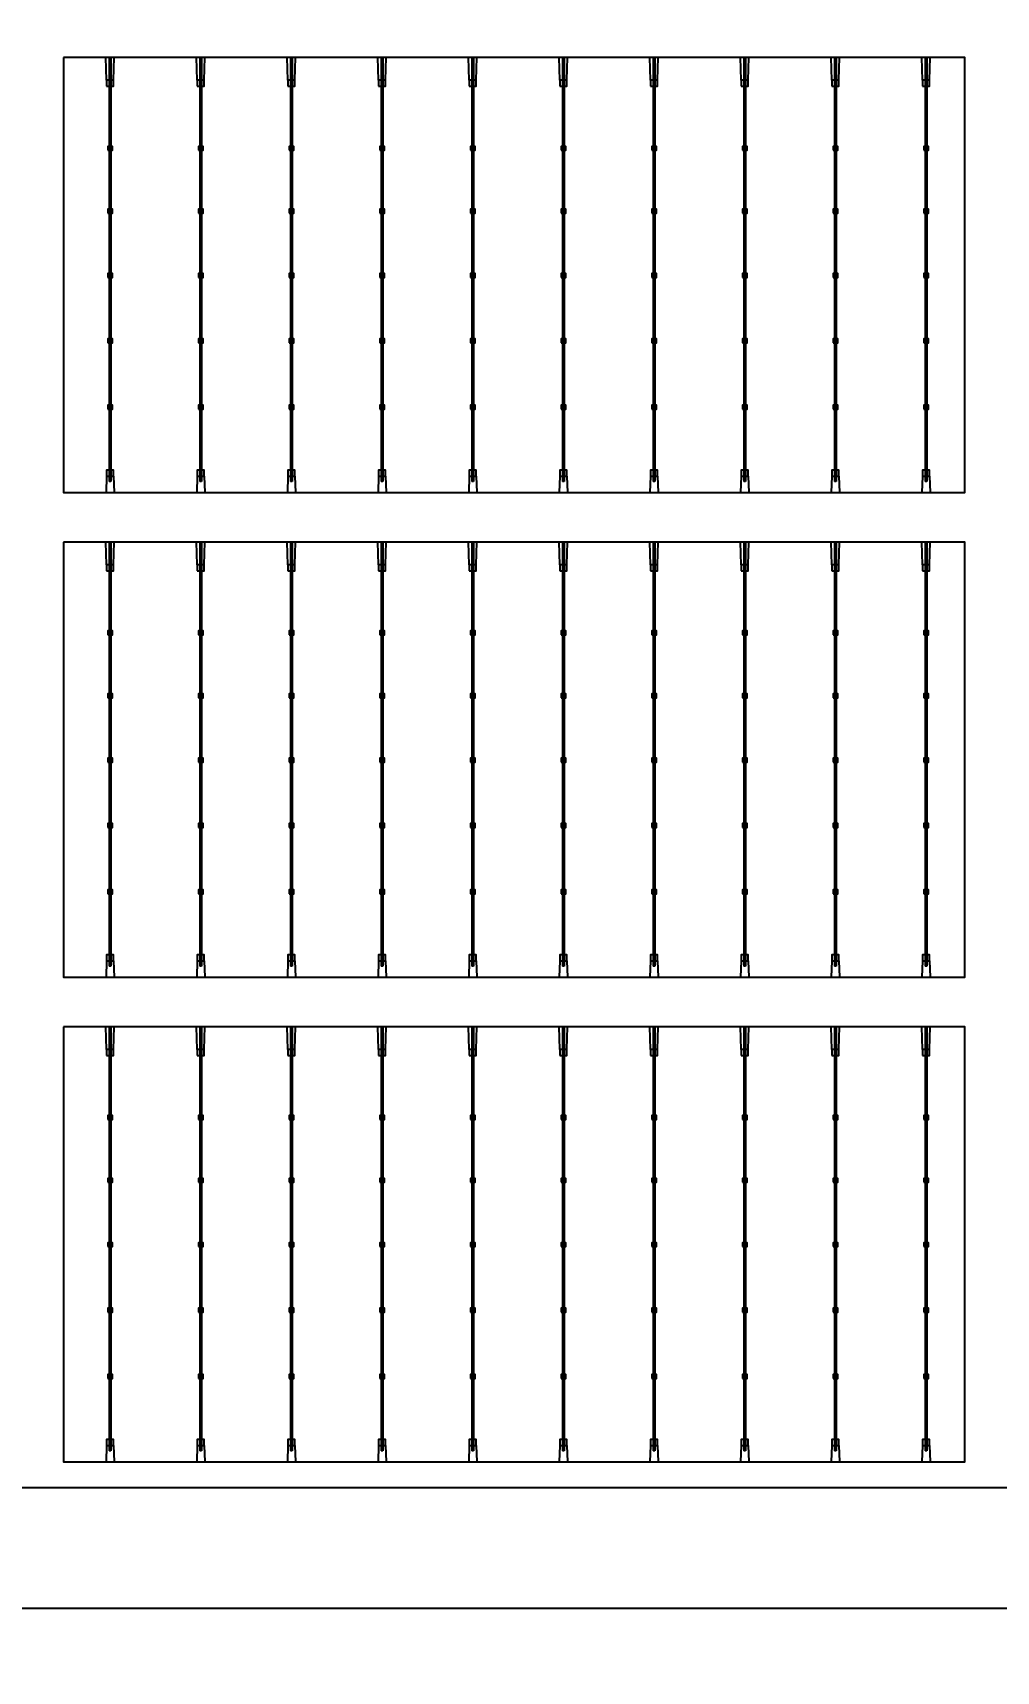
# Model space of a CAD drawing. Header units: millimetres. Extents: x 10297564 to 11610295, y -9287743 to -8409454.
# Drawn here: x 10428764 to 10431328, y -9107772 to -9103410 of the extents above; entities that cross this region are included whole.
import ezdxf

# ---------------------------------------------------------------- set-up
doc = ezdxf.new("R2010")
doc.units = ezdxf.units.MM
doc.header["$LTSCALE"] = 100
doc.layers.add('E1', color=1, linetype='Continuous')
doc.layers.add('Outline', color=5, linetype='Continuous', lineweight=25)
doc.styles.add('HL-S1', font='DotumChe.ttf')
doc.styles.add('MG', font='malgun.ttf')
doc.dimstyles.new('HL-100', dxfattribs={"dimscale": 100, "dimtxt": 3, "dimasz": 4, "dimexe": 2, "dimexo": 2, "dimgap": 1, "dimtad": 1, "dimdec": 0, "dimzin": 0, "dimlunit": 6, "dimtxsty": 'HL-S1', "dimblk": 'DOTSMALL', "dimcen": 4, "dimdle": 2, "dimclrd": 256, "dimclre": 256, "dimclrt": 4, "dimazin": 0, "dimtfac": 1, "dimtdec": 0, "dimtix": 1, "dimtmove": 2, "dimatfit": 3, "dimldrblk": 'DOTSMALL', "dimfxl": 1.5, "dimtolj": 1, "dimtzin": 0, "dimlwd": -1, "dimlwe": -1, "dimarcsym": 0})

# ---------------------------------------------------------------- blocks, each defined once
blk = doc.blocks.new('*D75')
at = {"layer": 'defpoints', "color": 0, "transparency": 16777216}
for p in [(10439230.2, -9073249.8), (10439230.2, -9073249.8), (10423426.7, -9107604.7)]:
    blk.add_point(p, dxfattribs=at)
at = {"layer": 'E1', "color": 1, "transparency": 16777216}
for p, q in [((10439593.6, -9073417), (10439593.6, -9073417)), ((10423593.8, -9107241.3), (10439063, -9073613.2)), ((10423790.1, -9107771.8), (10423790.1, -9107771.8))]:
    blk.add_line(p, q, dxfattribs=at)
for points in [[(10439002.4, -9073585.4), (10439123.6, -9073641.1), (10439230.2, -9073249.8)], [(10423533.3, -9107213.4), (10423654.4, -9107269.1), (10423426.7, -9107604.7)]]:
    blk.add_solid(points, dxfattribs=at)
at = {"layer": 'E1', "color": 7, "transparency": 16777216, "insert": (10430911.1, -9090235.3), "char_height": 500, "attachment_point": 5, "rotation": 65.2972, "style": 'MG'}
blk.add_mtext('\\A1;2711.1', dxfattribs=at)
blk = doc.blocks.new('_DotSmall')
at = {"color": 0, "linetype": 'ByBlock', "const_width": 0.5}
blk.add_lwpolyline([(-0.0625, 0, 1), (0.0625, 0, 1)], format="xyb", close=True, dxfattribs=at)

msp = doc.modelspace()

# ---------------------------------------------------------------- hatches: boundary and pattern name
at = {"true_color": 0x939598}
h = msp.add_hatch(color=252, dxfattribs=at)
h.dxf.hatch_style = 1
h.paths.add_polyline_path([(10428971.8, -9103475.9), (10428967.8, -9103475.9), (10428967.8, -9104604.4), (10428971.8, -9104604.4)])
h = msp.add_hatch(color=252, dxfattribs=at)
h.dxf.hatch_style = 1
h.paths.add_polyline_path([(10429213.1, -9103475.9), (10429209.1, -9103475.9), (10429209.1, -9104604.4), (10429213.1, -9104604.4)])
h = msp.add_hatch(color=252, dxfattribs=at)
h.dxf.hatch_style = 1
h.paths.add_polyline_path([(10429454.4, -9103475.9), (10429450.4, -9103475.9), (10429450.4, -9104604.4), (10429454.4, -9104604.4)])
h = msp.add_hatch(color=252, dxfattribs=at)
h.dxf.hatch_style = 1
h.paths.add_polyline_path([(10429695.7, -9103475.9), (10429691.7, -9103475.9), (10429691.7, -9104604.4), (10429695.7, -9104604.4)])
h = msp.add_hatch(color=252, dxfattribs=at)
h.dxf.hatch_style = 1
h.paths.add_polyline_path([(10429937.1, -9103475.9), (10429933, -9103475.9), (10429933, -9104604.4), (10429937.1, -9104604.4)])
h = msp.add_hatch(color=252, dxfattribs=at)
h.dxf.hatch_style = 1
h.paths.add_polyline_path([(10430178.4, -9103475.9), (10430174.3, -9103475.9), (10430174.3, -9104604.4), (10430178.4, -9104604.4)])
h = msp.add_hatch(color=252, dxfattribs=at)
h.dxf.hatch_style = 1
h.paths.add_polyline_path([(10430419.7, -9103475.9), (10430415.6, -9103475.9), (10430415.6, -9104604.4), (10430419.7, -9104604.4)])
h = msp.add_hatch(color=252, dxfattribs=at)
h.dxf.hatch_style = 1
h.paths.add_polyline_path([(10430661, -9103475.9), (10430656.9, -9103475.9), (10430656.9, -9104604.4), (10430661, -9104604.4)])
h = msp.add_hatch(color=252, dxfattribs=at)
h.dxf.hatch_style = 1
h.paths.add_polyline_path([(10430902.3, -9103475.9), (10430898.2, -9103475.9), (10430898.2, -9104604.4), (10430902.3, -9104604.4)])
h = msp.add_hatch(color=252, dxfattribs=at)
h.dxf.hatch_style = 1
h.paths.add_polyline_path([(10431143.6, -9103475.9), (10431139.5, -9103475.9), (10431139.5, -9104604.4), (10431143.6, -9104604.4)])
h = msp.add_hatch(color=252, dxfattribs=at)
h.dxf.hatch_style = 1
h.paths.add_polyline_path([(10428971.8, -9104766.1), (10428967.8, -9104766.1), (10428967.8, -9105894.6), (10428971.8, -9105894.6)])
h = msp.add_hatch(color=252, dxfattribs=at)
h.dxf.hatch_style = 1
h.paths.add_polyline_path([(10429213.1, -9104766.1), (10429209.1, -9104766.1), (10429209.1, -9105894.6), (10429213.1, -9105894.6)])
h = msp.add_hatch(color=252, dxfattribs=at)
h.dxf.hatch_style = 1
h.paths.add_polyline_path([(10429454.4, -9104766.1), (10429450.4, -9104766.1), (10429450.4, -9105894.6), (10429454.4, -9105894.6)])
h = msp.add_hatch(color=252, dxfattribs=at)
h.dxf.hatch_style = 1
h.paths.add_polyline_path([(10429695.7, -9104766.1), (10429691.7, -9104766.1), (10429691.7, -9105894.6), (10429695.7, -9105894.6)])
h = msp.add_hatch(color=252, dxfattribs=at)
h.dxf.hatch_style = 1
h.paths.add_polyline_path([(10429937.1, -9104766.1), (10429933, -9104766.1), (10429933, -9105894.6), (10429937.1, -9105894.6)])
h = msp.add_hatch(color=252, dxfattribs=at)
h.dxf.hatch_style = 1
h.paths.add_polyline_path([(10430178.4, -9104766.1), (10430174.3, -9104766.1), (10430174.3, -9105894.6), (10430178.4, -9105894.6)])
h = msp.add_hatch(color=252, dxfattribs=at)
h.dxf.hatch_style = 1
h.paths.add_polyline_path([(10430419.7, -9104766.1), (10430415.6, -9104766.1), (10430415.6, -9105894.6), (10430419.7, -9105894.6)])
h = msp.add_hatch(color=252, dxfattribs=at)
h.dxf.hatch_style = 1
h.paths.add_polyline_path([(10430661, -9104766.1), (10430656.9, -9104766.1), (10430656.9, -9105894.6), (10430661, -9105894.6)])
h = msp.add_hatch(color=252, dxfattribs=at)
h.dxf.hatch_style = 1
h.paths.add_polyline_path([(10430902.3, -9104766.1), (10430898.2, -9104766.1), (10430898.2, -9105894.6), (10430902.3, -9105894.6)])
h = msp.add_hatch(color=252, dxfattribs=at)
h.dxf.hatch_style = 1
h.paths.add_polyline_path([(10431143.6, -9104766.1), (10431139.5, -9104766.1), (10431139.5, -9105894.6), (10431143.6, -9105894.6)])
h = msp.add_hatch(color=252, dxfattribs=at)
h.dxf.hatch_style = 1
h.paths.add_polyline_path([(10428971.8, -9106056.4), (10428967.8, -9106056.4), (10428967.8, -9107184.9), (10428971.8, -9107184.9)])
h = msp.add_hatch(color=252, dxfattribs=at)
h.dxf.hatch_style = 1
h.paths.add_polyline_path([(10429213.1, -9106056.4), (10429209.1, -9106056.4), (10429209.1, -9107184.9), (10429213.1, -9107184.9)])
h = msp.add_hatch(color=252, dxfattribs=at)
h.dxf.hatch_style = 1
h.paths.add_polyline_path([(10429454.4, -9106056.4), (10429450.4, -9106056.4), (10429450.4, -9107184.9), (10429454.4, -9107184.9)])
h = msp.add_hatch(color=252, dxfattribs=at)
h.dxf.hatch_style = 1
h.paths.add_polyline_path([(10429695.7, -9106056.4), (10429691.7, -9106056.4), (10429691.7, -9107184.9), (10429695.7, -9107184.9)])
h = msp.add_hatch(color=252, dxfattribs=at)
h.dxf.hatch_style = 1
h.paths.add_polyline_path([(10429937.1, -9106056.4), (10429933, -9106056.4), (10429933, -9107184.9), (10429937.1, -9107184.9)])
h = msp.add_hatch(color=252, dxfattribs=at)
h.dxf.hatch_style = 1
h.paths.add_polyline_path([(10430178.4, -9106056.4), (10430174.3, -9106056.4), (10430174.3, -9107184.9), (10430178.4, -9107184.9)])
h = msp.add_hatch(color=252, dxfattribs=at)
h.dxf.hatch_style = 1
h.paths.add_polyline_path([(10430419.7, -9106056.4), (10430415.6, -9106056.4), (10430415.6, -9107184.9), (10430419.7, -9107184.9)])
h = msp.add_hatch(color=252, dxfattribs=at)
h.dxf.hatch_style = 1
h.paths.add_polyline_path([(10430661, -9106056.4), (10430656.9, -9106056.4), (10430656.9, -9107184.9), (10430661, -9107184.9)])
h = msp.add_hatch(color=252, dxfattribs=at)
h.dxf.hatch_style = 1
h.paths.add_polyline_path([(10430902.3, -9106056.4), (10430898.2, -9106056.4), (10430898.2, -9107184.9), (10430902.3, -9107184.9)])
h = msp.add_hatch(color=252, dxfattribs=at)
h.dxf.hatch_style = 1
h.paths.add_polyline_path([(10431143.6, -9106056.4), (10431139.5, -9106056.4), (10431139.5, -9107184.9), (10431143.6, -9107184.9)])

# ---------------------------------------------------------------- linework, layer by layer
for p, q in [((10428960.7, -9103536.2), (10428958.8, -9103475.9)), ((10428967.8, -9103475.9), (10428967.8, -9104604.4)), ((10428971.8, -9103475.9), (10428971.8, -9104604.4)), ((10428978.9, -9103536.2), (10428980.8, -9103475.9)), ((10429202, -9103536.2), (10429200.1, -9103475.9)), ((10429209.1, -9103475.9), (10429209.1, -9104604.4)), ((10429213.1, -9103475.9), (10429213.1, -9104604.4)), ((10429220.2, -9103536.2), (10429222.1, -9103475.9)), ((10429443.4, -9103536.2), (10429441.4, -9103475.9)), ((10429450.4, -9103475.9), (10429450.4, -9104604.4)), ((10429454.4, -9103475.9), (10429454.4, -9104604.4)), ((10429461.5, -9103536.2), (10429463.5, -9103475.9)), ((10429684.7, -9103536.2), (10429682.7, -9103475.9)), ((10429691.7, -9103475.9), (10429691.7, -9104604.4)), ((10429695.7, -9103475.9), (10429695.7, -9104604.4)), ((10429702.8, -9103536.2), (10429704.8, -9103475.9)), ((10429926, -9103536.2), (10429924, -9103475.9)), ((10429933, -9103475.9), (10429933, -9104604.4)), ((10429937.1, -9103475.9), (10429937.1, -9104604.4)), ((10429944.1, -9103536.2), (10429946.1, -9103475.9)), ((10430167.3, -9103536.2), (10430165.3, -9103475.9)), ((10430174.3, -9103475.9), (10430174.3, -9104604.4)), ((10430178.4, -9103475.9), (10430178.4, -9104604.4)), ((10430185.4, -9103536.2), (10430187.4, -9103475.9)), ((10430408.6, -9103536.2), (10430406.6, -9103475.9)), ((10430415.6, -9103475.9), (10430415.6, -9104604.4)), ((10430419.7, -9103475.9), (10430419.7, -9104604.4)), ((10430426.7, -9103536.2), (10430428.7, -9103475.9)), ((10430649.9, -9103536.2), (10430647.9, -9103475.9)), ((10430656.9, -9103475.9), (10430656.9, -9104604.4)), ((10430661, -9103475.9), (10430661, -9104604.4)), ((10430668, -9103536.2), (10430670, -9103475.9)), ((10430891.2, -9103536.2), (10430889.2, -9103475.9)), ((10430898.2, -9103475.9), (10430898.2, -9104604.4)), ((10430902.3, -9103475.9), (10430902.3, -9104604.4)), ((10430909.3, -9103536.2), (10430911.3, -9103475.9)), ((10431132.5, -9103536.2), (10431130.5, -9103475.9)), ((10431139.5, -9103475.9), (10431139.5, -9104604.4)), ((10431143.6, -9103475.9), (10431143.6, -9104604.4)), ((10431150.6, -9103536.2), (10431152.6, -9103475.9)), ((10428969.4, -9103536.9), (10428969.4, -9103879.2)), ((10428970.2, -9103536.9), (10428970.2, -9103879.2)), ((10429210.7, -9103536.9), (10429210.7, -9103879.2)), ((10429211.5, -9103536.9), (10429211.5, -9103879.2)), ((10429452, -9103536.9), (10429452, -9104050.5)), ((10429452.8, -9103536.9), (10429452.8, -9104050.5)), ((10429693.3, -9103536.9), (10429693.3, -9104050.5)), ((10429694.1, -9103536.9), (10429694.1, -9104050.5)), ((10429934.6, -9103536.9), (10429934.6, -9104050.5)), ((10429935.5, -9103536.9), (10429935.5, -9104050.5)), ((10430175.9, -9103536.9), (10430175.9, -9104050.5)), ((10430176.8, -9103536.9), (10430176.8, -9104050.5)), ((10430417.2, -9103536.9), (10430417.2, -9104050.5)), ((10430418.1, -9103536.9), (10430418.1, -9104050.5)), ((10430658.5, -9103536.9), (10430658.5, -9104050.5)), ((10430659.4, -9103536.9), (10430659.4, -9104050.5)), ((10430899.8, -9103536.9), (10430899.8, -9104050.5)), ((10430900.7, -9103536.9), (10430900.7, -9104050.5)), ((10431141.1, -9103536.9), (10431141.1, -9104050.5)), ((10431142, -9103536.9), (10431142, -9104050.5)), ((10428969.4, -9103889.7), (10428969.4, -9104050.5)), ((10428970.2, -9103889.7), (10428970.2, -9104050.5)), ((10429210.7, -9103889.7), (10429210.7, -9104050.5)), ((10429211.5, -9103889.7), (10429211.5, -9104050.5)), ((10428969.4, -9104060.9), (10428969.4, -9104224.6)), ((10428970.2, -9104060.9), (10428970.2, -9104224.6)), ((10429210.7, -9104060.9), (10429210.7, -9104401.4)), ((10429211.5, -9104060.9), (10429211.5, -9104401.4)), ((10429452, -9104060.9), (10429452, -9104401.4)), ((10429452.8, -9104060.9), (10429452.8, -9104401.4)), ((10429693.3, -9104060.9), (10429693.3, -9104401.4)), ((10429694.1, -9104060.9), (10429694.1, -9104401.4)), ((10429934.6, -9104060.9), (10429934.6, -9104401.4)), ((10429935.5, -9104060.9), (10429935.5, -9104401.4)), ((10430175.9, -9104060.9), (10430175.9, -9104401.4)), ((10430176.8, -9104060.9), (10430176.8, -9104401.4)), ((10430417.2, -9104060.9), (10430417.2, -9104401.4)), ((10430418.1, -9104060.9), (10430418.1, -9104401.4)), ((10430658.5, -9104060.9), (10430658.5, -9104401.4)), ((10430659.4, -9104060.9), (10430659.4, -9104401.4)), ((10430899.8, -9104060.9), (10430899.8, -9104401.4)), ((10430900.7, -9104060.9), (10430900.7, -9104401.4)), ((10431141.1, -9104060.9), (10431141.1, -9104401.4)), ((10431142, -9104060.9), (10431142, -9104401.4)), ((10428969.4, -9104235), (10428969.4, -9104401.4)), ((10428970.2, -9104235), (10428970.2, -9104401.4)), ((10428969.4, -9104411.9), (10428969.4, -9104574.4)), ((10428970.2, -9104411.9), (10428970.2, -9104574.4)), ((10429210.7, -9104411.9), (10429210.7, -9104574.4)), ((10429211.5, -9104411.9), (10429211.5, -9104574.4)), ((10429452, -9104411.9), (10429452, -9104574.4)), ((10429452.8, -9104411.9), (10429452.8, -9104574.4)), ((10429693.3, -9104411.9), (10429693.3, -9104574.4)), ((10429694.1, -9104411.9), (10429694.1, -9104574.4)), ((10429934.6, -9104411.9), (10429934.6, -9104574.4)), ((10429935.5, -9104411.9), (10429935.5, -9104574.4)), ((10430175.9, -9104411.9), (10430175.9, -9104574.4)), ((10430176.8, -9104411.9), (10430176.8, -9104574.4)), ((10430417.2, -9104411.9), (10430417.2, -9104574.4)), ((10430418.1, -9104411.9), (10430418.1, -9104574.4)), ((10430658.5, -9104411.9), (10430658.5, -9104574.4)), ((10430659.4, -9104411.9), (10430659.4, -9104574.4)), ((10430899.8, -9104411.9), (10430899.8, -9104574.4)), ((10430900.7, -9104411.9), (10430900.7, -9104574.4)), ((10431141.1, -9104411.9), (10431141.1, -9104574.4)), ((10431142, -9104411.9), (10431142, -9104574.4)), ((10428960.7, -9104590.4), (10428959.1, -9104633.6)), ((10428978.9, -9104590.4), (10428980.6, -9104633.6)), ((10429202, -9104590.4), (10429200.4, -9104633.6)), ((10429220.2, -9104590.4), (10429221.9, -9104633.6)), ((10429443.4, -9104590.4), (10429441.7, -9104633.6)), ((10429461.5, -9104590.4), (10429463.2, -9104633.6)), ((10429684.7, -9104590.4), (10429683, -9104633.6)), ((10429702.8, -9104590.4), (10429704.5, -9104633.6)), ((10429926, -9104590.4), (10429924.3, -9104633.6)), ((10429944.1, -9104590.4), (10429945.8, -9104633.6)), ((10430167.3, -9104590.4), (10430165.6, -9104633.6)), ((10430185.4, -9104590.4), (10430187.1, -9104633.6)), ((10430408.6, -9104590.4), (10430406.9, -9104633.6)), ((10430426.7, -9104590.4), (10430428.4, -9104633.6)), ((10430649.9, -9104590.4), (10430648.2, -9104633.6)), ((10430668, -9104590.4), (10430669.7, -9104633.6)), ((10430891.2, -9104590.4), (10430889.5, -9104633.6)), ((10430909.3, -9104590.4), (10430911, -9104633.6)), ((10431132.5, -9104590.4), (10431130.8, -9104633.6)), ((10431150.6, -9104590.4), (10431152.3, -9104633.6)), ((10428971.8, -9104604.4), (10428967.8, -9104604.4)), ((10429213.1, -9104604.4), (10429209.1, -9104604.4)), ((10429454.4, -9104604.4), (10429450.4, -9104604.4)), ((10429695.7, -9104604.4), (10429691.7, -9104604.4)), ((10429937.1, -9104604.4), (10429933, -9104604.4)), ((10430178.4, -9104604.4), (10430174.3, -9104604.4)), ((10430419.7, -9104604.4), (10430415.6, -9104604.4)), ((10430661, -9104604.4), (10430656.9, -9104604.4)), ((10430902.3, -9104604.4), (10430898.2, -9104604.4)), ((10431143.6, -9104604.4), (10431139.5, -9104604.4)), ((10428960.7, -9104826.4), (10428958.8, -9104766.1)), ((10428967.8, -9104766.1), (10428967.8, -9105894.6)), ((10428971.8, -9104766.1), (10428971.8, -9105894.6)), ((10428978.9, -9104826.4), (10428980.8, -9104766.1)), ((10429202, -9104826.4), (10429200.1, -9104766.1)), ((10429209.1, -9104766.1), (10429209.1, -9105894.6)), ((10429213.1, -9104766.1), (10429213.1, -9105894.6)), ((10429220.2, -9104826.4), (10429222.1, -9104766.1)), ((10429443.4, -9104826.4), (10429441.4, -9104766.1)), ((10429450.4, -9104766.1), (10429450.4, -9105894.6)), ((10429454.4, -9104766.1), (10429454.4, -9105894.6)), ((10429461.5, -9104826.4), (10429463.5, -9104766.1)), ((10429684.7, -9104826.4), (10429682.7, -9104766.1)), ((10429691.7, -9104766.1), (10429691.7, -9105894.6)), ((10429695.7, -9104766.1), (10429695.7, -9105894.6)), ((10429702.8, -9104826.4), (10429704.8, -9104766.1)), ((10429926, -9104826.4), (10429924, -9104766.1)), ((10429933, -9104766.1), (10429933, -9105894.6)), ((10429937.1, -9104766.1), (10429937.1, -9105894.6)), ((10429944.1, -9104826.4), (10429946.1, -9104766.1)), ((10430167.3, -9104826.4), (10430165.3, -9104766.1)), ((10430174.3, -9104766.1), (10430174.3, -9105894.6)), ((10430178.4, -9104766.1), (10430178.4, -9105894.6)), ((10430185.4, -9104826.4), (10430187.4, -9104766.1)), ((10430408.6, -9104826.4), (10430406.6, -9104766.1)), ((10430415.6, -9104766.1), (10430415.6, -9105894.6)), ((10430419.7, -9104766.1), (10430419.7, -9105894.6)), ((10430426.7, -9104826.4), (10430428.7, -9104766.1)), ((10430649.9, -9104826.4), (10430647.9, -9104766.1)), ((10430656.9, -9104766.1), (10430656.9, -9105894.6)), ((10430661, -9104766.1), (10430661, -9105894.6)), ((10430668, -9104826.4), (10430670, -9104766.1)), ((10430891.2, -9104826.4), (10430889.2, -9104766.1)), ((10430898.2, -9104766.1), (10430898.2, -9105894.6)), ((10430902.3, -9104766.1), (10430902.3, -9105894.6)), ((10430909.3, -9104826.4), (10430911.3, -9104766.1)), ((10431132.5, -9104826.4), (10431130.5, -9104766.1)), ((10431139.5, -9104766.1), (10431139.5, -9105894.6)), ((10431143.6, -9104766.1), (10431143.6, -9105894.6)), ((10431150.6, -9104826.4), (10431152.6, -9104766.1)), ((10428969.4, -9104827.1), (10428969.4, -9105169.4)), ((10428970.2, -9104827.1), (10428970.2, -9105169.4)), ((10429210.7, -9104827.1), (10429210.7, -9105169.4)), ((10429211.5, -9104827.1), (10429211.5, -9105169.4)), ((10429452, -9104827.1), (10429452, -9105340.7)), ((10429452.8, -9104827.1), (10429452.8, -9105340.7)), ((10429693.3, -9104827.1), (10429693.3, -9105340.7)), ((10429694.1, -9104827.1), (10429694.1, -9105340.7)), ((10429934.6, -9104827.1), (10429934.6, -9105340.7)), ((10429935.5, -9104827.1), (10429935.5, -9105340.7)), ((10430175.9, -9104827.1), (10430175.9, -9105340.7)), ((10430176.8, -9104827.1), (10430176.8, -9105340.7)), ((10430417.2, -9104827.1), (10430417.2, -9105340.7)), ((10430418.1, -9104827.1), (10430418.1, -9105340.7)), ((10430658.5, -9104827.1), (10430658.5, -9105340.7)), ((10430659.4, -9104827.1), (10430659.4, -9105340.7)), ((10430899.8, -9104827.1), (10430899.8, -9105340.7)), ((10430900.7, -9104827.1), (10430900.7, -9105340.7)), ((10431141.1, -9104827.1), (10431141.1, -9105340.7)), ((10431142, -9104827.1), (10431142, -9105340.7)), ((10428969.4, -9105179.9), (10428969.4, -9105340.7)), ((10428970.2, -9105179.9), (10428970.2, -9105340.7)), ((10429210.7, -9105179.9), (10429210.7, -9105340.7)), ((10429211.5, -9105179.9), (10429211.5, -9105340.7)), ((10428969.4, -9105351.2), (10428969.4, -9105514.8)), ((10428970.2, -9105351.2), (10428970.2, -9105514.8)), ((10429210.7, -9105351.2), (10429210.7, -9105691.6)), ((10429211.5, -9105351.2), (10429211.5, -9105691.6)), ((10429452, -9105351.2), (10429452, -9105691.6)), ((10429452.8, -9105351.2), (10429452.8, -9105691.6)), ((10429693.3, -9105351.2), (10429693.3, -9105691.6)), ((10429694.1, -9105351.2), (10429694.1, -9105691.6)), ((10429934.6, -9105351.2), (10429934.6, -9105691.6)), ((10429935.5, -9105351.2), (10429935.5, -9105691.6)), ((10430175.9, -9105351.2), (10430175.9, -9105691.6)), ((10430176.8, -9105351.2), (10430176.8, -9105691.6)), ((10430417.2, -9105351.2), (10430417.2, -9105691.6)), ((10430418.1, -9105351.2), (10430418.1, -9105691.6)), ((10430658.5, -9105351.2), (10430658.5, -9105691.6)), ((10430659.4, -9105351.2), (10430659.4, -9105691.6)), ((10430899.8, -9105351.2), (10430899.8, -9105691.6)), ((10430900.7, -9105351.2), (10430900.7, -9105691.6)), ((10431141.1, -9105351.2), (10431141.1, -9105691.6)), ((10431142, -9105351.2), (10431142, -9105691.6)), ((10428969.4, -9105525.2), (10428969.4, -9105691.6)), ((10428970.2, -9105525.2), (10428970.2, -9105691.6)), ((10428969.4, -9105702.1), (10428969.4, -9105864.6)), ((10428970.2, -9105702.1), (10428970.2, -9105864.6)), ((10429210.7, -9105702.1), (10429210.7, -9105864.6)), ((10429211.5, -9105702.1), (10429211.5, -9105864.6)), ((10429452, -9105702.1), (10429452, -9105864.6)), ((10429452.8, -9105702.1), (10429452.8, -9105864.6)), ((10429693.3, -9105702.1), (10429693.3, -9105864.6)), ((10429694.1, -9105702.1), (10429694.1, -9105864.6)), ((10429934.6, -9105702.1), (10429934.6, -9105864.6)), ((10429935.5, -9105702.1), (10429935.5, -9105864.6)), ((10430175.9, -9105702.1), (10430175.9, -9105864.6)), ((10430176.8, -9105702.1), (10430176.8, -9105864.6)), ((10430417.2, -9105702.1), (10430417.2, -9105864.6)), ((10430418.1, -9105702.1), (10430418.1, -9105864.6)), ((10430658.5, -9105702.1), (10430658.5, -9105864.6)), ((10430659.4, -9105702.1), (10430659.4, -9105864.6)), ((10430899.8, -9105702.1), (10430899.8, -9105864.6)), ((10430900.7, -9105702.1), (10430900.7, -9105864.6)), ((10431141.1, -9105702.1), (10431141.1, -9105864.6)), ((10431142, -9105702.1), (10431142, -9105864.6)), ((10428960.7, -9105880.6), (10428959.1, -9105923.8)), ((10428971.8, -9105894.6), (10428967.8, -9105894.6)), ((10428978.9, -9105880.6), (10428980.6, -9105923.8)), ((10429202, -9105880.6), (10429200.4, -9105923.8)), ((10429213.1, -9105894.6), (10429209.1, -9105894.6)), ((10429220.2, -9105880.6), (10429221.9, -9105923.8)), ((10429443.4, -9105880.6), (10429441.7, -9105923.8)), ((10429454.4, -9105894.6), (10429450.4, -9105894.6)), ((10429461.5, -9105880.6), (10429463.2, -9105923.8)), ((10429684.7, -9105880.6), (10429683, -9105923.8)), ((10429695.7, -9105894.6), (10429691.7, -9105894.6)), ((10429702.8, -9105880.6), (10429704.5, -9105923.8)), ((10429926, -9105880.6), (10429924.3, -9105923.8)), ((10429937.1, -9105894.6), (10429933, -9105894.6)), ((10429944.1, -9105880.6), (10429945.8, -9105923.8)), ((10430167.3, -9105880.6), (10430165.6, -9105923.8)), ((10430178.4, -9105894.6), (10430174.3, -9105894.6)), ((10430185.4, -9105880.6), (10430187.1, -9105923.8)), ((10430408.6, -9105880.6), (10430406.9, -9105923.8)), ((10430419.7, -9105894.6), (10430415.6, -9105894.6)), ((10430426.7, -9105880.6), (10430428.4, -9105923.8)), ((10430649.9, -9105880.6), (10430648.2, -9105923.8)), ((10430661, -9105894.6), (10430656.9, -9105894.6)), ((10430668, -9105880.6), (10430669.7, -9105923.8)), ((10430891.2, -9105880.6), (10430889.5, -9105923.8)), ((10430902.3, -9105894.6), (10430898.2, -9105894.6)), ((10430909.3, -9105880.6), (10430911, -9105923.8)), ((10431132.5, -9105880.6), (10431130.8, -9105923.8)), ((10431143.6, -9105894.6), (10431139.5, -9105894.6)), ((10431150.6, -9105880.6), (10431152.3, -9105923.8)), ((10428960.7, -9106116.7), (10428958.8, -9106056.4)), ((10428967.8, -9106056.4), (10428967.8, -9107184.9)), ((10428971.8, -9106056.4), (10428971.8, -9107184.9)), ((10428978.9, -9106116.7), (10428980.8, -9106056.4)), ((10429202, -9106116.7), (10429200.1, -9106056.4)), ((10429209.1, -9106056.4), (10429209.1, -9107184.9)), ((10429213.1, -9106056.4), (10429213.1, -9107184.9)), ((10429220.2, -9106116.7), (10429222.1, -9106056.4)), ((10429443.4, -9106116.7), (10429441.4, -9106056.4)), ((10429450.4, -9106056.4), (10429450.4, -9107184.9)), ((10429454.4, -9106056.4), (10429454.4, -9107184.9)), ((10429461.5, -9106116.7), (10429463.5, -9106056.4)), ((10429684.7, -9106116.7), (10429682.7, -9106056.4)), ((10429691.7, -9106056.4), (10429691.7, -9107184.9)), ((10429695.7, -9106056.4), (10429695.7, -9107184.9)), ((10429702.8, -9106116.7), (10429704.8, -9106056.4)), ((10429926, -9106116.7), (10429924, -9106056.4)), ((10429933, -9106056.4), (10429933, -9107184.9)), ((10429937.1, -9106056.4), (10429937.1, -9107184.9)), ((10429944.1, -9106116.7), (10429946.1, -9106056.4)), ((10430167.3, -9106116.7), (10430165.3, -9106056.4)), ((10430174.3, -9106056.4), (10430174.3, -9107184.9)), ((10430178.4, -9106056.4), (10430178.4, -9107184.9)), ((10430185.4, -9106116.7), (10430187.4, -9106056.4)), ((10430408.6, -9106116.7), (10430406.6, -9106056.4)), ((10430415.6, -9106056.4), (10430415.6, -9107184.9)), ((10430419.7, -9106056.4), (10430419.7, -9107184.9)), ((10430426.7, -9106116.7), (10430428.7, -9106056.4)), ((10430649.9, -9106116.7), (10430647.9, -9106056.4)), ((10430656.9, -9106056.4), (10430656.9, -9107184.9)), ((10430661, -9106056.4), (10430661, -9107184.9)), ((10430668, -9106116.7), (10430670, -9106056.4)), ((10430891.2, -9106116.7), (10430889.2, -9106056.4)), ((10430898.2, -9106056.4), (10430898.2, -9107184.9)), ((10430902.3, -9106056.4), (10430902.3, -9107184.9)), ((10430909.3, -9106116.7), (10430911.3, -9106056.4)), ((10431132.5, -9106116.7), (10431130.5, -9106056.4)), ((10431139.5, -9106056.4), (10431139.5, -9107184.9)), ((10431143.6, -9106056.4), (10431143.6, -9107184.9)), ((10431150.6, -9106116.7), (10431152.6, -9106056.4)), ((10428969.4, -9106117.4), (10428969.4, -9106459.7)), ((10428970.2, -9106117.4), (10428970.2, -9106459.7)), ((10429210.7, -9106117.4), (10429210.7, -9106459.7)), ((10429211.5, -9106117.4), (10429211.5, -9106459.7)), ((10429452, -9106117.4), (10429452, -9106631)), ((10429452.8, -9106117.4), (10429452.8, -9106631)), ((10429693.3, -9106117.4), (10429693.3, -9106631)), ((10429694.1, -9106117.4), (10429694.1, -9106631)), ((10429934.6, -9106117.4), (10429934.6, -9106631)), ((10429935.5, -9106117.4), (10429935.5, -9106631)), ((10430175.9, -9106117.4), (10430175.9, -9106631)), ((10430176.8, -9106117.4), (10430176.8, -9106631)), ((10430417.2, -9106117.4), (10430417.2, -9106631)), ((10430418.1, -9106117.4), (10430418.1, -9106631)), ((10430658.5, -9106117.4), (10430658.5, -9106631)), ((10430659.4, -9106117.4), (10430659.4, -9106631)), ((10430899.8, -9106117.4), (10430899.8, -9106631)), ((10430900.7, -9106117.4), (10430900.7, -9106631)), ((10431141.1, -9106117.4), (10431141.1, -9106631)), ((10431142, -9106117.4), (10431142, -9106631)), ((10428969.4, -9106470.1), (10428969.4, -9106631)), ((10428970.2, -9106470.1), (10428970.2, -9106631)), ((10429210.7, -9106470.1), (10429210.7, -9106631)), ((10429211.5, -9106470.1), (10429211.5, -9106631)), ((10428969.4, -9106641.4), (10428969.4, -9106805)), ((10428970.2, -9106641.4), (10428970.2, -9106805)), ((10429210.7, -9106641.4), (10429210.7, -9106981.9)), ((10429211.5, -9106641.4), (10429211.5, -9106981.9)), ((10429452, -9106641.4), (10429452, -9106981.9)), ((10429452.8, -9106641.4), (10429452.8, -9106981.9)), ((10429693.3, -9106641.4), (10429693.3, -9106981.9)), ((10429694.1, -9106641.4), (10429694.1, -9106981.9)), ((10429934.6, -9106641.4), (10429934.6, -9106981.9)), ((10429935.5, -9106641.4), (10429935.5, -9106981.9)), ((10430175.9, -9106641.4), (10430175.9, -9106981.9)), ((10430176.8, -9106641.4), (10430176.8, -9106981.9)), ((10430417.2, -9106641.4), (10430417.2, -9106981.9)), ((10430418.1, -9106641.4), (10430418.1, -9106981.9)), ((10430658.5, -9106641.4), (10430658.5, -9106981.9)), ((10430659.4, -9106641.4), (10430659.4, -9106981.9)), ((10430899.8, -9106641.4), (10430899.8, -9106981.9)), ((10430900.7, -9106641.4), (10430900.7, -9106981.9)), ((10431141.1, -9106641.4), (10431141.1, -9106981.9)), ((10431142, -9106641.4), (10431142, -9106981.9)), ((10428969.4, -9106815.5), (10428969.4, -9106981.9)), ((10428970.2, -9106815.5), (10428970.2, -9106981.9)), ((10428969.4, -9106992.4), (10428969.4, -9107154.9)), ((10428970.2, -9106992.4), (10428970.2, -9107154.9)), ((10429210.7, -9106992.4), (10429210.7, -9107154.9)), ((10429211.5, -9106992.4), (10429211.5, -9107154.9)), ((10429452, -9106992.4), (10429452, -9107154.9)), ((10429452.8, -9106992.4), (10429452.8, -9107154.9)), ((10429693.3, -9106992.4), (10429693.3, -9107154.9)), ((10429694.1, -9106992.4), (10429694.1, -9107154.9)), ((10429934.6, -9106992.4), (10429934.6, -9107154.9)), ((10429935.5, -9106992.4), (10429935.5, -9107154.9)), ((10430175.9, -9106992.4), (10430175.9, -9107154.9)), ((10430176.8, -9106992.4), (10430176.8, -9107154.9)), ((10430417.2, -9106992.4), (10430417.2, -9107154.9)), ((10430418.1, -9106992.4), (10430418.1, -9107154.9)), ((10430658.5, -9106992.4), (10430658.5, -9107154.9)), ((10430659.4, -9106992.4), (10430659.4, -9107154.9)), ((10430899.8, -9106992.4), (10430899.8, -9107154.9)), ((10430900.7, -9106992.4), (10430900.7, -9107154.9)), ((10431141.1, -9106992.4), (10431141.1, -9107154.9)), ((10431142, -9106992.4), (10431142, -9107154.9)), ((10428960.7, -9107170.9), (10428959.1, -9107214.1)), ((10428971.8, -9107184.9), (10428967.8, -9107184.9)), ((10428978.9, -9107170.9), (10428980.6, -9107214.1)), ((10429202, -9107170.9), (10429200.4, -9107214.1)), ((10429213.1, -9107184.9), (10429209.1, -9107184.9)), ((10429220.2, -9107170.9), (10429221.9, -9107214.1)), ((10429443.4, -9107170.9), (10429441.7, -9107214.1)), ((10429454.4, -9107184.9), (10429450.4, -9107184.9)), ((10429461.5, -9107170.9), (10429463.2, -9107214.1)), ((10429684.7, -9107170.9), (10429683, -9107214.1)), ((10429695.7, -9107184.9), (10429691.7, -9107184.9)), ((10429702.8, -9107170.9), (10429704.5, -9107214.1)), ((10429926, -9107170.9), (10429924.3, -9107214.1)), ((10429937.1, -9107184.9), (10429933, -9107184.9)), ((10429944.1, -9107170.9), (10429945.8, -9107214.1)), ((10430167.3, -9107170.9), (10430165.6, -9107214.1)), ((10430178.4, -9107184.9), (10430174.3, -9107184.9)), ((10430185.4, -9107170.9), (10430187.1, -9107214.1)), ((10430408.6, -9107170.9), (10430406.9, -9107214.1)), ((10430419.7, -9107184.9), (10430415.6, -9107184.9)), ((10430426.7, -9107170.9), (10430428.4, -9107214.1)), ((10430649.9, -9107170.9), (10430648.2, -9107214.1)), ((10430661, -9107184.9), (10430656.9, -9107184.9)), ((10430668, -9107170.9), (10430669.7, -9107214.1)), ((10430891.2, -9107170.9), (10430889.5, -9107214.1)), ((10430902.3, -9107184.9), (10430898.2, -9107184.9)), ((10430909.3, -9107170.9), (10430911, -9107214.1)), ((10431132.5, -9107170.9), (10431130.8, -9107214.1)), ((10431143.6, -9107184.9), (10431139.5, -9107184.9)), ((10431150.6, -9107170.9), (10431152.3, -9107214.1)), ((10423705.6, -9107282.5), (10438951.2, -9107282.5)), ((10439230.2, -9107604.7), (10423426.7, -9107604.7))]:
    msp.add_line(p, q)
at = {"color": 4}
for points in [[(10428960.7, -9103552.2), (10428978.9, -9103552.2), (10428978.9, -9103536.2), (10428960.7, -9103536.2)], [(10429202, -9103552.2), (10429220.2, -9103552.2), (10429220.2, -9103536.2), (10429202, -9103536.2)], [(10429443.4, -9103552.2), (10429461.5, -9103552.2), (10429461.5, -9103536.2), (10429443.4, -9103536.2)], [(10429684.7, -9103552.2), (10429702.8, -9103552.2), (10429702.8, -9103536.2), (10429684.7, -9103536.2)], [(10429926, -9103552.2), (10429944.1, -9103552.2), (10429944.1, -9103536.2), (10429926, -9103536.2)], [(10430167.3, -9103552.2), (10430185.4, -9103552.2), (10430185.4, -9103536.2), (10430167.3, -9103536.2)], [(10430408.6, -9103552.2), (10430426.7, -9103552.2), (10430426.7, -9103536.2), (10430408.6, -9103536.2)], [(10430649.9, -9103552.2), (10430668, -9103552.2), (10430668, -9103536.2), (10430649.9, -9103536.2)], [(10430891.2, -9103552.2), (10430909.3, -9103552.2), (10430909.3, -9103536.2), (10430891.2, -9103536.2)], [(10431132.5, -9103552.2), (10431150.6, -9103552.2), (10431150.6, -9103536.2), (10431132.5, -9103536.2)], [(10428963.9, -9103722.6), (10428976.4, -9103722.6), (10428976.4, -9103712.1), (10428963.9, -9103712.1)], [(10429205.2, -9103722.6), (10429217.7, -9103722.6), (10429217.7, -9103712.1), (10429205.2, -9103712.1)], [(10429446.5, -9103722.6), (10429459, -9103722.6), (10429459, -9103712.1), (10429446.5, -9103712.1)], [(10429687.8, -9103722.6), (10429700.4, -9103722.6), (10429700.4, -9103712.1), (10429687.8, -9103712.1)], [(10429929.1, -9103722.6), (10429941.7, -9103722.6), (10429941.7, -9103712.1), (10429929.1, -9103712.1)], [(10430170.4, -9103722.6), (10430183, -9103722.6), (10430183, -9103712.1), (10430170.4, -9103712.1)], [(10430411.7, -9103722.6), (10430424.3, -9103722.6), (10430424.3, -9103712.1), (10430411.7, -9103712.1)], [(10430653, -9103722.6), (10430665.6, -9103722.6), (10430665.6, -9103712.1), (10430653, -9103712.1)], [(10430894.3, -9103722.6), (10430906.9, -9103722.6), (10430906.9, -9103712.1), (10430894.3, -9103712.1)], [(10431135.6, -9103722.6), (10431148.2, -9103722.6), (10431148.2, -9103712.1), (10431135.6, -9103712.1)], [(10428963.9, -9103889.7), (10428976.4, -9103889.7), (10428976.4, -9103879.2), (10428963.9, -9103879.2)], [(10429205.2, -9103889.7), (10429217.7, -9103889.7), (10429217.7, -9103879.2), (10429205.2, -9103879.2)], [(10429446.5, -9103889.7), (10429459, -9103889.7), (10429459, -9103879.2), (10429446.5, -9103879.2)], [(10429687.8, -9103889.7), (10429700.4, -9103889.7), (10429700.4, -9103879.2), (10429687.8, -9103879.2)], [(10429929.1, -9103889.7), (10429941.7, -9103889.7), (10429941.7, -9103879.2), (10429929.1, -9103879.2)], [(10430170.4, -9103889.7), (10430183, -9103889.7), (10430183, -9103879.2), (10430170.4, -9103879.2)], [(10430411.7, -9103889.7), (10430424.3, -9103889.7), (10430424.3, -9103879.2), (10430411.7, -9103879.2)], [(10430653, -9103889.7), (10430665.6, -9103889.7), (10430665.6, -9103879.2), (10430653, -9103879.2)], [(10430894.3, -9103889.7), (10430906.9, -9103889.7), (10430906.9, -9103879.2), (10430894.3, -9103879.2)], [(10431135.6, -9103889.7), (10431148.2, -9103889.7), (10431148.2, -9103879.2), (10431135.6, -9103879.2)], [(10428963.9, -9104060.9), (10428976.4, -9104060.9), (10428976.4, -9104050.5), (10428963.9, -9104050.5)], [(10429205.2, -9104060.9), (10429217.7, -9104060.9), (10429217.7, -9104050.5), (10429205.2, -9104050.5)], [(10429446.5, -9104060.9), (10429459, -9104060.9), (10429459, -9104050.5), (10429446.5, -9104050.5)], [(10429687.8, -9104060.9), (10429700.4, -9104060.9), (10429700.4, -9104050.5), (10429687.8, -9104050.5)], [(10429929.1, -9104060.9), (10429941.7, -9104060.9), (10429941.7, -9104050.5), (10429929.1, -9104050.5)], [(10430170.4, -9104060.9), (10430183, -9104060.9), (10430183, -9104050.5), (10430170.4, -9104050.5)], [(10430411.7, -9104060.9), (10430424.3, -9104060.9), (10430424.3, -9104050.5), (10430411.7, -9104050.5)], [(10430653, -9104060.9), (10430665.6, -9104060.9), (10430665.6, -9104050.5), (10430653, -9104050.5)], [(10430894.3, -9104060.9), (10430906.9, -9104060.9), (10430906.9, -9104050.5), (10430894.3, -9104050.5)], [(10431135.6, -9104060.9), (10431148.2, -9104060.9), (10431148.2, -9104050.5), (10431135.6, -9104050.5)], [(10428963.9, -9104235), (10428976.4, -9104235), (10428976.4, -9104224.6), (10428963.9, -9104224.6)], [(10429205.2, -9104235), (10429217.7, -9104235), (10429217.7, -9104224.6), (10429205.2, -9104224.6)], [(10429446.5, -9104235), (10429459, -9104235), (10429459, -9104224.6), (10429446.5, -9104224.6)], [(10429687.8, -9104235), (10429700.4, -9104235), (10429700.4, -9104224.6), (10429687.8, -9104224.6)], [(10429929.1, -9104235), (10429941.7, -9104235), (10429941.7, -9104224.6), (10429929.1, -9104224.6)], [(10430170.4, -9104235), (10430183, -9104235), (10430183, -9104224.6), (10430170.4, -9104224.6)], [(10430411.7, -9104235), (10430424.3, -9104235), (10430424.3, -9104224.6), (10430411.7, -9104224.6)], [(10430653, -9104235), (10430665.6, -9104235), (10430665.6, -9104224.6), (10430653, -9104224.6)], [(10430894.3, -9104235), (10430906.9, -9104235), (10430906.9, -9104224.6), (10430894.3, -9104224.6)], [(10431135.6, -9104235), (10431148.2, -9104235), (10431148.2, -9104224.6), (10431135.6, -9104224.6)], [(10428963.9, -9104411.9), (10428976.4, -9104411.9), (10428976.4, -9104401.4), (10428963.9, -9104401.4)], [(10429205.2, -9104411.9), (10429217.7, -9104411.9), (10429217.7, -9104401.4), (10429205.2, -9104401.4)], [(10429446.5, -9104411.9), (10429459, -9104411.9), (10429459, -9104401.4), (10429446.5, -9104401.4)], [(10429687.8, -9104411.9), (10429700.4, -9104411.9), (10429700.4, -9104401.4), (10429687.8, -9104401.4)], [(10429929.1, -9104411.9), (10429941.7, -9104411.9), (10429941.7, -9104401.4), (10429929.1, -9104401.4)], [(10430170.4, -9104411.9), (10430183, -9104411.9), (10430183, -9104401.4), (10430170.4, -9104401.4)], [(10430411.7, -9104411.9), (10430424.3, -9104411.9), (10430424.3, -9104401.4), (10430411.7, -9104401.4)], [(10430653, -9104411.9), (10430665.6, -9104411.9), (10430665.6, -9104401.4), (10430653, -9104401.4)], [(10430894.3, -9104411.9), (10430906.9, -9104411.9), (10430906.9, -9104401.4), (10430894.3, -9104401.4)], [(10431135.6, -9104411.9), (10431148.2, -9104411.9), (10431148.2, -9104401.4), (10431135.6, -9104401.4)], [(10428960.7, -9104590.4), (10428978.9, -9104590.4), (10428978.9, -9104574.4), (10428960.7, -9104574.4)], [(10429202, -9104590.4), (10429220.2, -9104590.4), (10429220.2, -9104574.4), (10429202, -9104574.4)], [(10429443.4, -9104590.4), (10429461.5, -9104590.4), (10429461.5, -9104574.4), (10429443.4, -9104574.4)], [(10429684.7, -9104590.4), (10429702.8, -9104590.4), (10429702.8, -9104574.4), (10429684.7, -9104574.4)], [(10429926, -9104590.4), (10429944.1, -9104590.4), (10429944.1, -9104574.4), (10429926, -9104574.4)], [(10430167.3, -9104590.4), (10430185.4, -9104590.4), (10430185.4, -9104574.4), (10430167.3, -9104574.4)], [(10430408.6, -9104590.4), (10430426.7, -9104590.4), (10430426.7, -9104574.4), (10430408.6, -9104574.4)], [(10430649.9, -9104590.4), (10430668, -9104590.4), (10430668, -9104574.4), (10430649.9, -9104574.4)], [(10430891.2, -9104590.4), (10430909.3, -9104590.4), (10430909.3, -9104574.4), (10430891.2, -9104574.4)], [(10431132.5, -9104590.4), (10431150.6, -9104590.4), (10431150.6, -9104574.4), (10431132.5, -9104574.4)], [(10428960.7, -9104842.5), (10428978.9, -9104842.5), (10428978.9, -9104826.4), (10428960.7, -9104826.4)], [(10429202, -9104842.5), (10429220.2, -9104842.5), (10429220.2, -9104826.4), (10429202, -9104826.4)], [(10429443.4, -9104842.5), (10429461.5, -9104842.5), (10429461.5, -9104826.4), (10429443.4, -9104826.4)], [(10429684.7, -9104842.5), (10429702.8, -9104842.5), (10429702.8, -9104826.4), (10429684.7, -9104826.4)], [(10429926, -9104842.5), (10429944.1, -9104842.5), (10429944.1, -9104826.4), (10429926, -9104826.4)], [(10430167.3, -9104842.5), (10430185.4, -9104842.5), (10430185.4, -9104826.4), (10430167.3, -9104826.4)], [(10430408.6, -9104842.5), (10430426.7, -9104842.5), (10430426.7, -9104826.4), (10430408.6, -9104826.4)], [(10430649.9, -9104842.5), (10430668, -9104842.5), (10430668, -9104826.4), (10430649.9, -9104826.4)], [(10430891.2, -9104842.5), (10430909.3, -9104842.5), (10430909.3, -9104826.4), (10430891.2, -9104826.4)], [(10431132.5, -9104842.5), (10431150.6, -9104842.5), (10431150.6, -9104826.4), (10431132.5, -9104826.4)], [(10428963.9, -9105012.8), (10428976.4, -9105012.8), (10428976.4, -9105002.3), (10428963.9, -9105002.3)], [(10429205.2, -9105012.8), (10429217.7, -9105012.8), (10429217.7, -9105002.3), (10429205.2, -9105002.3)], [(10429446.5, -9105012.8), (10429459, -9105012.8), (10429459, -9105002.3), (10429446.5, -9105002.3)], [(10429687.8, -9105012.8), (10429700.4, -9105012.8), (10429700.4, -9105002.3), (10429687.8, -9105002.3)], [(10429929.1, -9105012.8), (10429941.7, -9105012.8), (10429941.7, -9105002.3), (10429929.1, -9105002.3)], [(10430170.4, -9105012.8), (10430183, -9105012.8), (10430183, -9105002.3), (10430170.4, -9105002.3)], [(10430411.7, -9105012.8), (10430424.3, -9105012.8), (10430424.3, -9105002.3), (10430411.7, -9105002.3)], [(10430653, -9105012.8), (10430665.6, -9105012.8), (10430665.6, -9105002.3), (10430653, -9105002.3)], [(10430894.3, -9105012.8), (10430906.9, -9105012.8), (10430906.9, -9105002.3), (10430894.3, -9105002.3)], [(10431135.6, -9105012.8), (10431148.2, -9105012.8), (10431148.2, -9105002.3), (10431135.6, -9105002.3)], [(10428963.9, -9105179.9), (10428976.4, -9105179.9), (10428976.4, -9105169.4), (10428963.9, -9105169.4)], [(10429205.2, -9105179.9), (10429217.7, -9105179.9), (10429217.7, -9105169.4), (10429205.2, -9105169.4)], [(10429446.5, -9105179.9), (10429459, -9105179.9), (10429459, -9105169.4), (10429446.5, -9105169.4)], [(10429687.8, -9105179.9), (10429700.4, -9105179.9), (10429700.4, -9105169.4), (10429687.8, -9105169.4)], [(10429929.1, -9105179.9), (10429941.7, -9105179.9), (10429941.7, -9105169.4), (10429929.1, -9105169.4)], [(10430170.4, -9105179.9), (10430183, -9105179.9), (10430183, -9105169.4), (10430170.4, -9105169.4)], [(10430411.7, -9105179.9), (10430424.3, -9105179.9), (10430424.3, -9105169.4), (10430411.7, -9105169.4)], [(10430653, -9105179.9), (10430665.6, -9105179.9), (10430665.6, -9105169.4), (10430653, -9105169.4)], [(10430894.3, -9105179.9), (10430906.9, -9105179.9), (10430906.9, -9105169.4), (10430894.3, -9105169.4)], [(10431135.6, -9105179.9), (10431148.2, -9105179.9), (10431148.2, -9105169.4), (10431135.6, -9105169.4)], [(10428963.9, -9105351.2), (10428976.4, -9105351.2), (10428976.4, -9105340.7), (10428963.9, -9105340.7)], [(10429205.2, -9105351.2), (10429217.7, -9105351.2), (10429217.7, -9105340.7), (10429205.2, -9105340.7)], [(10429446.5, -9105351.2), (10429459, -9105351.2), (10429459, -9105340.7), (10429446.5, -9105340.7)], [(10429687.8, -9105351.2), (10429700.4, -9105351.2), (10429700.4, -9105340.7), (10429687.8, -9105340.7)], [(10429929.1, -9105351.2), (10429941.7, -9105351.2), (10429941.7, -9105340.7), (10429929.1, -9105340.7)], [(10430170.4, -9105351.2), (10430183, -9105351.2), (10430183, -9105340.7), (10430170.4, -9105340.7)], [(10430411.7, -9105351.2), (10430424.3, -9105351.2), (10430424.3, -9105340.7), (10430411.7, -9105340.7)], [(10430653, -9105351.2), (10430665.6, -9105351.2), (10430665.6, -9105340.7), (10430653, -9105340.7)], [(10430894.3, -9105351.2), (10430906.9, -9105351.2), (10430906.9, -9105340.7), (10430894.3, -9105340.7)], [(10431135.6, -9105351.2), (10431148.2, -9105351.2), (10431148.2, -9105340.7), (10431135.6, -9105340.7)], [(10428963.9, -9105525.2), (10428976.4, -9105525.2), (10428976.4, -9105514.8), (10428963.9, -9105514.8)], [(10429205.2, -9105525.2), (10429217.7, -9105525.2), (10429217.7, -9105514.8), (10429205.2, -9105514.8)], [(10429446.5, -9105525.2), (10429459, -9105525.2), (10429459, -9105514.8), (10429446.5, -9105514.8)], [(10429687.8, -9105525.2), (10429700.4, -9105525.2), (10429700.4, -9105514.8), (10429687.8, -9105514.8)], [(10429929.1, -9105525.2), (10429941.7, -9105525.2), (10429941.7, -9105514.8), (10429929.1, -9105514.8)], [(10430170.4, -9105525.2), (10430183, -9105525.2), (10430183, -9105514.8), (10430170.4, -9105514.8)], [(10430411.7, -9105525.2), (10430424.3, -9105525.2), (10430424.3, -9105514.8), (10430411.7, -9105514.8)], [(10430653, -9105525.2), (10430665.6, -9105525.2), (10430665.6, -9105514.8), (10430653, -9105514.8)], [(10430894.3, -9105525.2), (10430906.9, -9105525.2), (10430906.9, -9105514.8), (10430894.3, -9105514.8)], [(10431135.6, -9105525.2), (10431148.2, -9105525.2), (10431148.2, -9105514.8), (10431135.6, -9105514.8)], [(10428963.9, -9105702.1), (10428976.4, -9105702.1), (10428976.4, -9105691.6), (10428963.9, -9105691.6)], [(10429205.2, -9105702.1), (10429217.7, -9105702.1), (10429217.7, -9105691.6), (10429205.2, -9105691.6)], [(10429446.5, -9105702.1), (10429459, -9105702.1), (10429459, -9105691.6), (10429446.5, -9105691.6)], [(10429687.8, -9105702.1), (10429700.4, -9105702.1), (10429700.4, -9105691.6), (10429687.8, -9105691.6)], [(10429929.1, -9105702.1), (10429941.7, -9105702.1), (10429941.7, -9105691.6), (10429929.1, -9105691.6)], [(10430170.4, -9105702.1), (10430183, -9105702.1), (10430183, -9105691.6), (10430170.4, -9105691.6)], [(10430411.7, -9105702.1), (10430424.3, -9105702.1), (10430424.3, -9105691.6), (10430411.7, -9105691.6)], [(10430653, -9105702.1), (10430665.6, -9105702.1), (10430665.6, -9105691.6), (10430653, -9105691.6)], [(10430894.3, -9105702.1), (10430906.9, -9105702.1), (10430906.9, -9105691.6), (10430894.3, -9105691.6)], [(10431135.6, -9105702.1), (10431148.2, -9105702.1), (10431148.2, -9105691.6), (10431135.6, -9105691.6)], [(10428960.7, -9105880.6), (10428978.9, -9105880.6), (10428978.9, -9105864.6), (10428960.7, -9105864.6)], [(10429202, -9105880.6), (10429220.2, -9105880.6), (10429220.2, -9105864.6), (10429202, -9105864.6)], [(10429443.4, -9105880.6), (10429461.5, -9105880.6), (10429461.5, -9105864.6), (10429443.4, -9105864.6)], [(10429684.7, -9105880.6), (10429702.8, -9105880.6), (10429702.8, -9105864.6), (10429684.7, -9105864.6)], [(10429926, -9105880.6), (10429944.1, -9105880.6), (10429944.1, -9105864.6), (10429926, -9105864.6)], [(10430167.3, -9105880.6), (10430185.4, -9105880.6), (10430185.4, -9105864.6), (10430167.3, -9105864.6)], [(10430408.6, -9105880.6), (10430426.7, -9105880.6), (10430426.7, -9105864.6), (10430408.6, -9105864.6)], [(10430649.9, -9105880.6), (10430668, -9105880.6), (10430668, -9105864.6), (10430649.9, -9105864.6)], [(10430891.2, -9105880.6), (10430909.3, -9105880.6), (10430909.3, -9105864.6), (10430891.2, -9105864.6)], [(10431132.5, -9105880.6), (10431150.6, -9105880.6), (10431150.6, -9105864.6), (10431132.5, -9105864.6)], [(10428960.7, -9106132.7), (10428978.9, -9106132.7), (10428978.9, -9106116.7), (10428960.7, -9106116.7)], [(10429202, -9106132.7), (10429220.2, -9106132.7), (10429220.2, -9106116.7), (10429202, -9106116.7)], [(10429443.4, -9106132.7), (10429461.5, -9106132.7), (10429461.5, -9106116.7), (10429443.4, -9106116.7)], [(10429684.7, -9106132.7), (10429702.8, -9106132.7), (10429702.8, -9106116.7), (10429684.7, -9106116.7)], [(10429926, -9106132.7), (10429944.1, -9106132.7), (10429944.1, -9106116.7), (10429926, -9106116.7)], [(10430167.3, -9106132.7), (10430185.4, -9106132.7), (10430185.4, -9106116.7), (10430167.3, -9106116.7)], [(10430408.6, -9106132.7), (10430426.7, -9106132.7), (10430426.7, -9106116.7), (10430408.6, -9106116.7)], [(10430649.9, -9106132.7), (10430668, -9106132.7), (10430668, -9106116.7), (10430649.9, -9106116.7)], [(10430891.2, -9106132.7), (10430909.3, -9106132.7), (10430909.3, -9106116.7), (10430891.2, -9106116.7)], [(10431132.5, -9106132.7), (10431150.6, -9106132.7), (10431150.6, -9106116.7), (10431132.5, -9106116.7)], [(10428963.9, -9106303), (10428976.4, -9106303), (10428976.4, -9106292.6), (10428963.9, -9106292.6)], [(10429205.2, -9106303), (10429217.7, -9106303), (10429217.7, -9106292.6), (10429205.2, -9106292.6)], [(10429446.5, -9106303), (10429459, -9106303), (10429459, -9106292.6), (10429446.5, -9106292.6)], [(10429687.8, -9106303), (10429700.4, -9106303), (10429700.4, -9106292.6), (10429687.8, -9106292.6)], [(10429929.1, -9106303), (10429941.7, -9106303), (10429941.7, -9106292.6), (10429929.1, -9106292.6)], [(10430170.4, -9106303), (10430183, -9106303), (10430183, -9106292.6), (10430170.4, -9106292.6)], [(10430411.7, -9106303), (10430424.3, -9106303), (10430424.3, -9106292.6), (10430411.7, -9106292.6)], [(10430653, -9106303), (10430665.6, -9106303), (10430665.6, -9106292.6), (10430653, -9106292.6)], [(10430894.3, -9106303), (10430906.9, -9106303), (10430906.9, -9106292.6), (10430894.3, -9106292.6)], [(10431135.6, -9106303), (10431148.2, -9106303), (10431148.2, -9106292.6), (10431135.6, -9106292.6)], [(10428963.9, -9106470.1), (10428976.4, -9106470.1), (10428976.4, -9106459.7), (10428963.9, -9106459.7)], [(10429205.2, -9106470.1), (10429217.7, -9106470.1), (10429217.7, -9106459.7), (10429205.2, -9106459.7)], [(10429446.5, -9106470.1), (10429459, -9106470.1), (10429459, -9106459.7), (10429446.5, -9106459.7)], [(10429687.8, -9106470.1), (10429700.4, -9106470.1), (10429700.4, -9106459.7), (10429687.8, -9106459.7)], [(10429929.1, -9106470.1), (10429941.7, -9106470.1), (10429941.7, -9106459.7), (10429929.1, -9106459.7)], [(10430170.4, -9106470.1), (10430183, -9106470.1), (10430183, -9106459.7), (10430170.4, -9106459.7)], [(10430411.7, -9106470.1), (10430424.3, -9106470.1), (10430424.3, -9106459.7), (10430411.7, -9106459.7)], [(10430653, -9106470.1), (10430665.6, -9106470.1), (10430665.6, -9106459.7), (10430653, -9106459.7)], [(10430894.3, -9106470.1), (10430906.9, -9106470.1), (10430906.9, -9106459.7), (10430894.3, -9106459.7)], [(10431135.6, -9106470.1), (10431148.2, -9106470.1), (10431148.2, -9106459.7), (10431135.6, -9106459.7)], [(10428963.9, -9106641.4), (10428976.4, -9106641.4), (10428976.4, -9106631), (10428963.9, -9106631)], [(10429205.2, -9106641.4), (10429217.7, -9106641.4), (10429217.7, -9106631), (10429205.2, -9106631)], [(10429446.5, -9106641.4), (10429459, -9106641.4), (10429459, -9106631), (10429446.5, -9106631)], [(10429687.8, -9106641.4), (10429700.4, -9106641.4), (10429700.4, -9106631), (10429687.8, -9106631)], [(10429929.1, -9106641.4), (10429941.7, -9106641.4), (10429941.7, -9106631), (10429929.1, -9106631)], [(10430170.4, -9106641.4), (10430183, -9106641.4), (10430183, -9106631), (10430170.4, -9106631)], [(10430411.7, -9106641.4), (10430424.3, -9106641.4), (10430424.3, -9106631), (10430411.7, -9106631)], [(10430653, -9106641.4), (10430665.6, -9106641.4), (10430665.6, -9106631), (10430653, -9106631)], [(10430894.3, -9106641.4), (10430906.9, -9106641.4), (10430906.9, -9106631), (10430894.3, -9106631)], [(10431135.6, -9106641.4), (10431148.2, -9106641.4), (10431148.2, -9106631), (10431135.6, -9106631)], [(10428963.9, -9106815.5), (10428976.4, -9106815.5), (10428976.4, -9106805), (10428963.9, -9106805)], [(10429205.2, -9106815.5), (10429217.7, -9106815.5), (10429217.7, -9106805), (10429205.2, -9106805)], [(10429446.5, -9106815.5), (10429459, -9106815.5), (10429459, -9106805), (10429446.5, -9106805)], [(10429687.8, -9106815.5), (10429700.4, -9106815.5), (10429700.4, -9106805), (10429687.8, -9106805)], [(10429929.1, -9106815.5), (10429941.7, -9106815.5), (10429941.7, -9106805), (10429929.1, -9106805)], [(10430170.4, -9106815.5), (10430183, -9106815.5), (10430183, -9106805), (10430170.4, -9106805)], [(10430411.7, -9106815.5), (10430424.3, -9106815.5), (10430424.3, -9106805), (10430411.7, -9106805)], [(10430653, -9106815.5), (10430665.6, -9106815.5), (10430665.6, -9106805), (10430653, -9106805)], [(10430894.3, -9106815.5), (10430906.9, -9106815.5), (10430906.9, -9106805), (10430894.3, -9106805)], [(10431135.6, -9106815.5), (10431148.2, -9106815.5), (10431148.2, -9106805), (10431135.6, -9106805)], [(10428963.9, -9106992.4), (10428976.4, -9106992.4), (10428976.4, -9106981.9), (10428963.9, -9106981.9)], [(10429205.2, -9106992.4), (10429217.7, -9106992.4), (10429217.7, -9106981.9), (10429205.2, -9106981.9)], [(10429446.5, -9106992.4), (10429459, -9106992.4), (10429459, -9106981.9), (10429446.5, -9106981.9)], [(10429687.8, -9106992.4), (10429700.4, -9106992.4), (10429700.4, -9106981.9), (10429687.8, -9106981.9)], [(10429929.1, -9106992.4), (10429941.7, -9106992.4), (10429941.7, -9106981.9), (10429929.1, -9106981.9)], [(10430170.4, -9106992.4), (10430183, -9106992.4), (10430183, -9106981.9), (10430170.4, -9106981.9)], [(10430411.7, -9106992.4), (10430424.3, -9106992.4), (10430424.3, -9106981.9), (10430411.7, -9106981.9)], [(10430653, -9106992.4), (10430665.6, -9106992.4), (10430665.6, -9106981.9), (10430653, -9106981.9)], [(10430894.3, -9106992.4), (10430906.9, -9106992.4), (10430906.9, -9106981.9), (10430894.3, -9106981.9)], [(10431135.6, -9106992.4), (10431148.2, -9106992.4), (10431148.2, -9106981.9), (10431135.6, -9106981.9)], [(10428960.7, -9107170.9), (10428978.9, -9107170.9), (10428978.9, -9107154.9), (10428960.7, -9107154.9)], [(10429202, -9107170.9), (10429220.2, -9107170.9), (10429220.2, -9107154.9), (10429202, -9107154.9)], [(10429443.4, -9107170.9), (10429461.5, -9107170.9), (10429461.5, -9107154.9), (10429443.4, -9107154.9)], [(10429684.7, -9107170.9), (10429702.8, -9107170.9), (10429702.8, -9107154.9), (10429684.7, -9107154.9)], [(10429926, -9107170.9), (10429944.1, -9107170.9), (10429944.1, -9107154.9), (10429926, -9107154.9)], [(10430167.3, -9107170.9), (10430185.4, -9107170.9), (10430185.4, -9107154.9), (10430167.3, -9107154.9)], [(10430408.6, -9107170.9), (10430426.7, -9107170.9), (10430426.7, -9107154.9), (10430408.6, -9107154.9)], [(10430649.9, -9107170.9), (10430668, -9107170.9), (10430668, -9107154.9), (10430649.9, -9107154.9)], [(10430891.2, -9107170.9), (10430909.3, -9107170.9), (10430909.3, -9107154.9), (10430891.2, -9107154.9)], [(10431132.5, -9107170.9), (10431150.6, -9107170.9), (10431150.6, -9107154.9), (10431132.5, -9107154.9)]]:
    msp.add_lwpolyline(points, close=True, dxfattribs=at)
at = {"layer": 'Outline'}
for points in [[(10428845.6, -9103475.9), (10428845.6, -9104633.6), (10431244.7, -9104633.6), (10431244.7, -9103475.9)], [(10428845.6, -9104766.1), (10428845.6, -9105923.8), (10431244.7, -9105923.8), (10431244.7, -9104766.1)], [(10428845.6, -9106056.4), (10428845.6, -9107214.1), (10431244.7, -9107214.1), (10431244.7, -9106056.4)]]:
    msp.add_lwpolyline(points, close=True, dxfattribs=at)

# ---------------------------------------------------------------- dimensions: what is measured, and where the dimension line sits
at = {"layer": 'E1'}
dim = msp.add_aligned_dim(p1=(10423426.7, -9107604.7), p2=(10439230.2, -9073249.8), distance=0, text='2711.1', dimstyle='HL-100', override={"dimscale": 200, "dimtxt": 2.5, "dimasz": 2, "dimtxsty": 'MG', "dimsah": 1, "dimclrd": 1, "dimclre": 1, "dimclrt": 7}, dxfattribs=at)
dim.commit()
dim.dimension.update_dxf_attribs({"geometry": '*D75', "text_midpoint": (10430911.1, -9090235.3)})

doc.saveas('drawing.dxf')
